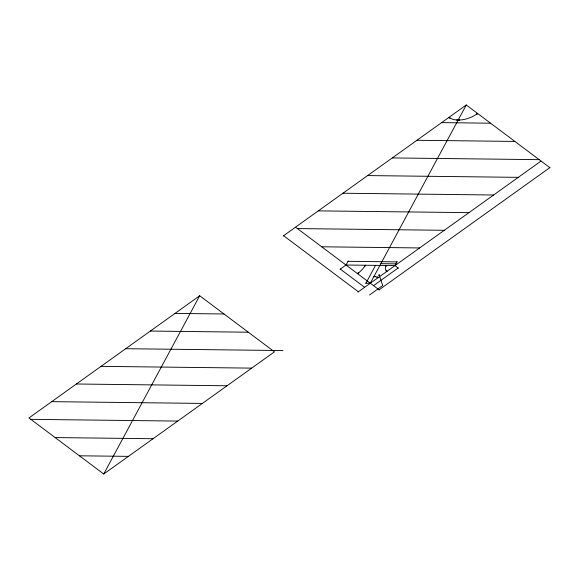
<?xml version="1.0" encoding="UTF-8"?>
<svg xmlns="http://www.w3.org/2000/svg" width="579" height="579" viewBox="0 0 579 579"><rect width="100%" height="100%" fill="white"/><g stroke="black" fill="none" stroke-linecap="round" stroke-linejoin="round"><path stroke-width="0.87" d="M379.05 274.837L378.999 275.807L379.679 275.524L379.05 274.837L382.741 285.519L369.482 295.008M386.128 265.493L386.012 266.478L385.353 266.506L386.128 265.493A10.198 6.094 -24.6 0 0 386.946 271.341L385.969 270.914L386.569 270.523L386.946 271.341M365.921 283.196L375.518 265.363M365.262 265.247L364.994 266.26L364.372 266.231L365.262 265.247A22.19 13.259 -24.6 0 1 357.496 273.628L358.821 272.926L358.423 272.651L357.496 273.628M103.728 474.027L199.69 295.753L274.468 351.837L103.728 474.027L28.95 417.944L199.69 295.753M346.09 264.878L348.16 261.028M370.314 283.247L466.276 104.973L541.054 161.056L370.314 283.247L295.536 227.163L466.276 104.973M395.052 265.45L397.129 261.599M373.513 285.65L398.178 267.997M379.093 289.826L549.833 167.635M477.668 113.52L476.669 114.468L476.314 114.172L477.668 113.52A22.002 13.151 -24.6 0 1 448.942 117.385L449.456 118.138L450.021 117.711L448.942 117.385M283.261 235.95L295.37 227.286M339.982 269.329L345.844 265.139M358.039 292.026L370.147 283.363M348.008 261.31L396.97 261.889M380.837 263.691L395.906 263.872M373.933 276.523L375.315 276.364L374.997 276.863L373.933 276.523A9.821 5.87 -24.6 0 1 378.051 277.71L377.479 276.986L376.936 277.421L378.051 277.71M441.618 122.625L490.579 123.204M416.952 140.277L514.883 141.428M392.287 157.922L539.187 159.652M367.629 175.575L518.292 177.348M342.963 193.227L493.626 195M318.305 210.872L468.968 212.645M297.403 228.567L444.303 230.297M321.707 246.792L419.637 247.942M346.01 265.016L394.979 265.595M365.552 283.189L370.133 283.24M175.032 313.405L223.993 313.984M150.366 331.058L248.297 332.208M125.701 348.703L282.928 350.556M101.043 366.355L251.706 368.128M76.377 384L227.04 385.773M51.719 401.652L202.382 403.425M30.817 419.348L177.717 421.078M55.121 437.572L153.051 438.723M79.424 455.796L128.393 456.375M283.594 235.711L358.372 291.794M340.314 269.097L364.618 287.322M541.162 161.136L550.05 167.801M395.088 265.674L398.395 268.157M370.422 283.326L379.31 289.992M459.581 119.766L459.335 120.273L457.063 119.737L456.773 120.237L459.581 119.766"/></g></svg>
